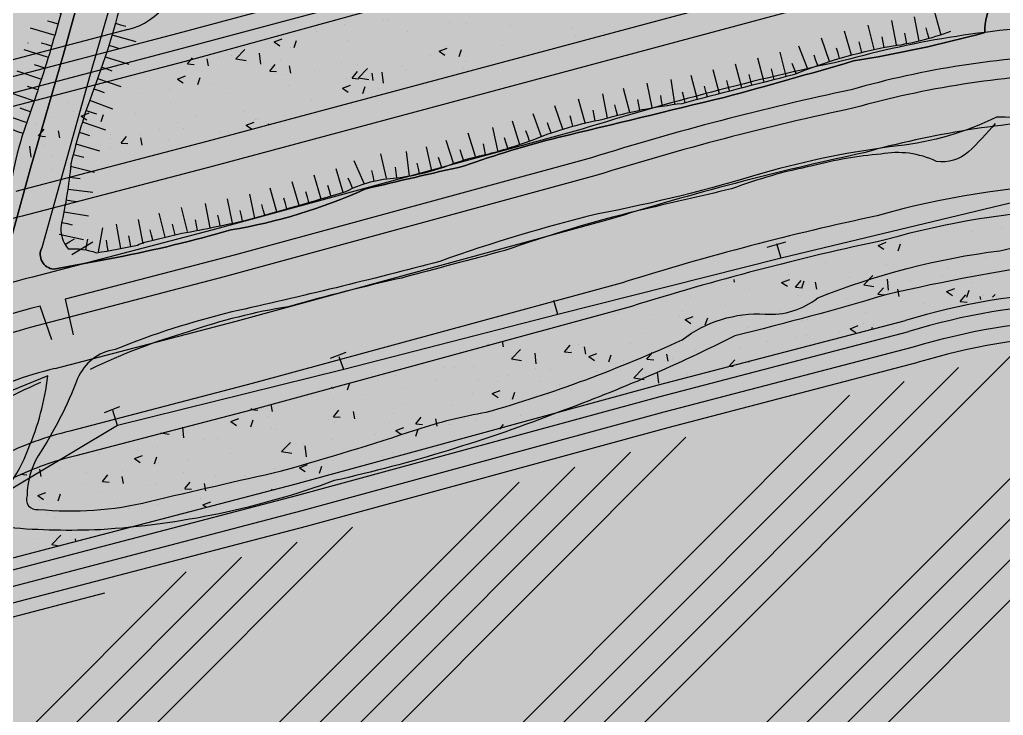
# Model space of a CAD drawing. Header units: millimetres. Extents: x 709 to 3952, y 378 to 2394.
# Drawn here: x 1347.4 to 1561.6, y 581.9 to 733.3 of the extents above; entities that cross this region are included whole.
import ezdxf

# ---------------------------------------------------------------- set-up
doc = ezdxf.new("R2010")
doc.units = ezdxf.units.MM
doc.layers.add('BAS', color=252, linetype='Continuous')
doc.layers.add('TR', color=9, linetype='Continuous')

# ---------------------------------------------------------------- blocks, each defined once
blk = doc.blocks.new('*X132')
at = {"color": 0}
for p, q in [((409955.93, 4017780.32), (409955.93, 4017780.32)), ((409959.12, 4017779.43), (409959.12, 4017779.43)), ((409949.66, 4017775.64), (409949.72, 4017775.7))]:
    blk.add_line(p, q, dxfattribs=at)
blk = doc.blocks.new('*X139')
at = {"color": 0}
for p, q in [((410002.92, 4017546.81), (410164.19, 4017708.08)), ((410015.54, 4017532.92), (410190.81, 4017708.18)), ((410019.75, 4017528.28), (410198.97, 4017707.51)), ((409998.71, 4017551.44), (410152.33, 4017705.06)), ((410023.95, 4017523.65), (410206.85, 4017706.55)), ((410028.16, 4017519.02), (410214.33, 4017705.19)), ((409994.51, 4017556.08), (410140.46, 4017702.03)), ((409990.3, 4017560.71), (410128.6, 4017699.01)), ((409977.68, 4017574.6), (410092.96, 4017689.88)), ((409973.47, 4017579.24), (410080.86, 4017686.62)), ((409969.27, 4017583.87), (410068.76, 4017683.36)), ((409965.06, 4017588.5), (410056.66, 4017680.1)), ((409952.44, 4017602.4), (410020.36, 4017670.32)), ((409948.23, 4017607.03), (410008.26, 4017667.05)), ((409944.03, 4017611.66), (409996.16, 4017663.79)), ((409939.82, 4017616.29), (409984.1, 4017660.58))]:
    blk.add_line(p, q, dxfattribs=at)
blk = doc.blocks.new('*X135')
at = {"color": 0}
for p, q in [((410026.99, 4017780.69), (410026.99, 4017780.69)), ((410028.15, 4017780.66), (410028.15, 4017780.66)), ((410041.5, 4017780.09), (410041.5, 4017780.09)), ((410045.21, 4017779.92), (410045.21, 4017779.92)), ((410012.38, 4017778.75), (410012.38, 4017778.75)), ((410012.41, 4017778.19), (410012.41, 4017778.19)), ((410018.64, 4017779.58), (410018.64, 4017779.58)), ((410032.38, 4017778.16), (410032.38, 4017778.16)), ((410054.84, 4017779.53), (410054.84, 4017779.53)), ((410068.19, 4017778.97), (410068.19, 4017778.97)), ((410075.09, 4017778.02), (410075.09, 4017778.02)), ((409997.83, 4017775.68), (409997.83, 4017775.68)), ((410003.25, 4017775.88), (410005, 4017776.55)), ((410003.25, 4017775.88), (410004.49, 4017775.04)), ((410007.63, 4017774.71), (410008.14, 4017776.22)), ((410019.39, 4017776.29), (410019.39, 4017776.29)), ((410068.84, 4017777.19), (410068.84, 4017777.19)), ((409994.95, 4017772.2), (409996.9, 4017774.23)), ((410006.77, 4017774.69), (410006.77, 4017774.69)), ((410039.18, 4017773.88), (410040.93, 4017774.55)), ((410039.18, 4017773.88), (410040.42, 4017773.04)), ((410043.56, 4017772.71), (410044.07, 4017774.22)), ((410043.58, 4017773.87), (410043.58, 4017773.87)), ((410053.05, 4017775.11), (410053.05, 4017775.11)), ((409984.38, 4017771.13), (409985.49, 4017772.45)), ((409989, 4017770.66), (409988.71, 4017772.23)), ((409991.22, 4017772.44), (409991.22, 4017772.44)), ((409993.93, 4017772.93), (409993.93, 4017772.93)), ((409994.95, 4017772.2), (409997.18, 4017771.85)), ((410000.37, 4017771.06), (410000.09, 4017773.44)), ((410004.56, 4017771.87), (410004.56, 4017771.87)), ((410037.32, 4017773.04), (410037.32, 4017773.04)), ((410044.91, 4017771.6), (410044.91, 4017771.6)), ((410057.54, 4017773.2), (410057.54, 4017773.2)), ((409980.94, 4017771.05), (409980.94, 4017771.05)), ((409984.38, 4017771.13), (409985.87, 4017771)), ((410002.31, 4017769.56), (410003.52, 4017771)), ((410002.31, 4017769.56), (410003.81, 4017769.43)), ((410006.93, 4017769.1), (410006.65, 4017770.66)), ((410012.06, 4017769.72), (410012.06, 4017769.72)), ((410017.91, 4017771.31), (410017.91, 4017771.31)), ((410020.24, 4017767.99), (410021.45, 4017769.43)), ((410021.53, 4017770.96), (410021.53, 4017770.96)), ((410021.63, 4017768.06), (410023.58, 4017770.09)), ((410027.05, 4017766.93), (410026.77, 4017769.3)), ((410031.25, 4017770.74), (410031.25, 4017770.74)), ((410032.07, 4017769.84), (410032.07, 4017769.84)), ((410044.6, 4017770.18), (410044.6, 4017770.18)), ((409982.24, 4017767.82), (409983.99, 4017768.49)), ((409982.24, 4017767.82), (409983.49, 4017766.98)), ((409986.63, 4017766.65), (409987.13, 4017768.16)), ((410005.8, 4017768.89), (410005.8, 4017768.89)), ((410019.09, 4017767.97), (410019.09, 4017767.97)), ((410020.24, 4017767.99), (410021.74, 4017767.86)), ((410021.63, 4017768.06), (410023.86, 4017767.72)), ((410024.87, 4017767.53), (410024.58, 4017769.09)), ((410040.54, 4017768.27), (410040.54, 4017768.27)), ((409980.55, 4017765.57), (409980.55, 4017765.57)), ((409990.02, 4017766.82), (409990.02, 4017766.82)), ((410006.46, 4017766.37), (410006.46, 4017766.37)), ((410018.17, 4017765.82), (410019.92, 4017766.49)), ((410018.17, 4017765.81), (410019.41, 4017764.98)), ((410022.56, 4017764.65), (410023.06, 4017766.16)), ((410025.96, 4017765.77), (410025.96, 4017765.77)), ((409974.29, 4017764.74), (409974.29, 4017764.74)), ((409993.63, 4017764.61), (409993.63, 4017764.61)), ((410011.38, 4017763.27), (410011.38, 4017763.27)), ((409949.03, 4017761.42), (409949.03, 4017761.42)), ((409958.5, 4017762.67), (409958.5, 4017762.67)), ((409959.66, 4017760.79), (409959.66, 4017760.79)), ((409968.01, 4017761.13), (409968.01, 4017761.13)), ((409980.64, 4017762.73), (409980.64, 4017762.73)), ((409996.8, 4017760.77), (409996.8, 4017760.77)), ((409955.18, 4017759.37), (409955.18, 4017759.37)), ((409961.24, 4017759.75), (409962.99, 4017760.43)), ((409961.24, 4017759.75), (409962.48, 4017758.91)), ((409965.62, 4017758.59), (409966.13, 4017760.1)), ((409973, 4017760.23), (409973, 4017760.23)), ((409986.35, 4017759.66), (409986.35, 4017759.66)), ((409999.23, 4017759.03), (409999.23, 4017759.03)), ((409999.69, 4017759.1), (409999.69, 4017759.1)), ((410005.49, 4017759.86), (410005.49, 4017759.86)), ((409951.58, 4017757.99), (409951.58, 4017757.99)), ((409951.98, 4017755.46), (409953.19, 4017756.9)), ((409956.61, 4017755), (409956.32, 4017756.56)), ((409964.93, 4017757.43), (409964.93, 4017757.43)), ((409978.27, 4017756.87), (409978.27, 4017756.87)), ((409982.22, 4017758.26), (409982.22, 4017758.26)), ((409983.44, 4017756.95), (409983.44, 4017756.95)), ((409997.16, 4017757.75), (409998.91, 4017758.42)), ((409997.17, 4017757.75), (409998.31, 4017756.98)), ((410002.01, 4017757.96), (410002.06, 4017758.1)), ((409951.99, 4017755.46), (409953.48, 4017755.33)), ((409967.64, 4017755.76), (409967.64, 4017755.76)), ((409967.71, 4017754.88), (409967.71, 4017754.88)), ((409969.92, 4017753.89), (409971.12, 4017755.33)), ((409973.97, 4017755.71), (409973.97, 4017755.71)), ((409974.54, 4017753.43), (409974.25, 4017755)), ((409980.34, 4017754.41), (409980.34, 4017754.41)), ((409991.62, 4017756.3), (409991.62, 4017756.3)), ((409993.32, 4017756.28), (409993.32, 4017756.28)), ((409950.32, 4017750.85), (409950.04, 4017753.22)), ((409951.92, 4017752.81), (409951.92, 4017752.81)), ((409953.06, 4017753.26), (409953.06, 4017753.26)), ((409967.71, 4017752.81), (409967.71, 4017752.81)), ((409969.92, 4017753.89), (409971.41, 4017753.76)), ((409954.87, 4017751.05), (409954.87, 4017751.05)), ((409954.68, 4017748.08), (409954.68, 4017748.08)), ((409959.05, 4017747.77), (409959.05, 4017747.77))]:
    blk.add_line(p, q, dxfattribs=at)
blk = doc.blocks.new('*X134')
at = {"color": 0}
for p, q in [((410158.43, 4017737.37), (410158.43, 4017737.37)), ((410161.7, 4017735.45), (410161.7, 4017735.45)), ((410155.44, 4017734.63), (410155.44, 4017734.63)), ((410134.79, 4017731.61), (410136.55, 4017732.29)), ((410134.8, 4017731.61), (410136.04, 4017730.77)), ((410139.18, 4017730.45), (410139.69, 4017731.96)), ((410139.65, 4017732.55), (410139.65, 4017732.55)), ((410158.13, 4017729.05), (410158.13, 4017729.05)), ((410123.31, 4017727.98), (410123.31, 4017727.98)), ((410136.65, 4017727.41), (410136.65, 4017727.41)), ((410145.29, 4017727.29), (410145.29, 4017727.29)), ((410150, 4017726.85), (410150, 4017726.85)), ((410113.79, 4017723.55), (410115.54, 4017724.22)), ((410115.23, 4017725.18), (410115.23, 4017725.18)), ((410128.58, 4017724.62), (410128.58, 4017724.62)), ((410131.67, 4017723.02), (410133.62, 4017725.05)), ((410132.31, 4017725.42), (410132.31, 4017725.42)), ((410137.09, 4017721.88), (410136.81, 4017724.26)), ((410148.86, 4017724.77), (410148.86, 4017724.77)), ((410155.12, 4017725.59), (410155.12, 4017725.59)), ((410157.03, 4017724.98), (410157.03, 4017724.98)), ((410103.53, 4017723.64), (410103.43, 4017724.19)), ((410106.84, 4017722.05), (410106.84, 4017722.05)), ((410113.79, 4017723.55), (410115.03, 4017722.71)), ((410116.84, 4017722.54), (410118.04, 4017723.98)), ((410116.84, 4017722.54), (410118.33, 4017722.41)), ((410118.18, 4017722.38), (410118.68, 4017723.89)), ((410119.68, 4017723.81), (410119.68, 4017723.81)), ((410121.46, 4017722.07), (410121.17, 4017723.64)), ((410131.67, 4017723.02), (410133.9, 4017722.67)), ((410133.07, 4017722.69), (410133.07, 4017722.69)), ((410134.77, 4017720.97), (410135.97, 4017722.41)), ((410139.39, 4017720.5), (410139.1, 4017722.07)), ((410141.92, 4017724.05), (410141.92, 4017724.05)), ((410142.45, 4017722.48), (410142.45, 4017722.48)), ((410149.72, 4017721.55), (410151.47, 4017722.22)), ((410155.27, 4017723.49), (410155.27, 4017723.49)), ((410093.86, 4017720.18), (410093.86, 4017720.18)), ((410117.34, 4017720.62), (410117.34, 4017720.62)), ((410123.6, 4017721.44), (410123.6, 4017721.44)), ((410127.87, 4017719.98), (410127.87, 4017719.98)), ((410134.77, 4017720.97), (410136.26, 4017720.84)), ((410149.72, 4017721.55), (410150.96, 4017720.71)), ((410152.7, 4017719.4), (410153.9, 4017720.84)), ((410154.1, 4017720.38), (410154.61, 4017721.89)), ((410157.15, 4017719.87), (410157.03, 4017720.5)), ((410157.82, 4017720.73), (410157.82, 4017720.73)), ((410159.73, 4017720.32), (410160.3, 4017720.91)), ((410101.56, 4017718.54), (410101.56, 4017718.54)), ((410144.99, 4017718.97), (410144.99, 4017718.97)), ((410152.7, 4017719.4), (410154.2, 4017719.27)), ((410078.3, 4017716.96), (410078.3, 4017716.96)), ((410085.83, 4017716.47), (410085.83, 4017716.47)), ((410091.64, 4017716.4), (410091.64, 4017716.4)), ((410092.09, 4017717.29), (410092.09, 4017717.29)), ((410092.78, 4017715.49), (410094.53, 4017716.16)), ((410097.17, 4017714.32), (410097.68, 4017715.83)), ((410104.99, 4017715.83), (410104.99, 4017715.83)), ((410113.29, 4017717.47), (410113.29, 4017717.47)), ((410132, 4017717.09), (410132, 4017717.09)), ((410070.04, 4017714.39), (410070.04, 4017714.39)), ((410092.78, 4017715.49), (410094.03, 4017714.65)), ((410098.71, 4017714.97), (410098.71, 4017714.97)), ((410106.54, 4017713.73), (410106.54, 4017713.73)), ((410118.33, 4017715.27), (410118.33, 4017715.27)), ((410119.37, 4017715.49), (410119.37, 4017715.49)), ((410128.71, 4017713.49), (410130.46, 4017714.16)), ((410128.71, 4017713.48), (410129.96, 4017712.65)), ((410131.68, 4017714.7), (410131.68, 4017714.7)), ((410133.43, 4017713.3), (410133.6, 4017713.83)), ((410133.86, 4017714.49), (410133.86, 4017714.49)), ((410084.13, 4017712.47), (410084.13, 4017712.47)), ((410093.55, 4017711.86), (410093.55, 4017711.86)), ((410117.03, 4017711.58), (410117.03, 4017711.58)), ((410119.28, 4017711.98), (410119.28, 4017711.98)), ((410126.49, 4017712.83), (410126.49, 4017712.83)), ((410049.71, 4017709.91), (410050.08, 4017709.88)), ((410053.2, 4017709.54), (410052.97, 4017710.79)), ((410066.51, 4017708.44), (410067.72, 4017709.88)), ((410069.55, 4017709.96), (410069.55, 4017709.96)), ((410071.13, 4017707.97), (410070.85, 4017709.54)), ((410080.93, 4017710.26), (410080.93, 4017710.26)), ((410104.7, 4017709.48), (410104.7, 4017709.48)), ((410110.77, 4017710.76), (410110.77, 4017710.76)), ((410054.94, 4017706.94), (410056.89, 4017708.97)), ((410054.97, 4017707.46), (410054.97, 4017707.46)), ((410060.36, 4017705.81), (410060.08, 4017708.18)), ((410066.51, 4017708.44), (410068.01, 4017708.31)), ((410068.09, 4017708.5), (410068.09, 4017708.5)), ((410071.78, 4017707.42), (410073.53, 4017708.1)), ((410071.78, 4017707.42), (410073.02, 4017706.58)), ((410076.16, 4017706.26), (410076.67, 4017707.77)), ((410084.44, 4017706.87), (410085.65, 4017708.31)), ((410085.51, 4017707.43), (410085.51, 4017707.43)), ((410089.07, 4017706.41), (410088.78, 4017707.97)), ((410094.98, 4017708.68), (410094.98, 4017708.68)), ((410040.39, 4017704.96), (410040.39, 4017704.96)), ((410042.48, 4017705.02), (410042.48, 4017705.02)), ((410046.74, 4017705.31), (410046.74, 4017705.31)), ((410054.94, 4017706.94), (410057.17, 4017706.6)), ((410055.11, 4017706.62), (410055.11, 4017706.62)), ((410079.25, 4017706.61), (410079.25, 4017706.61)), ((410084.44, 4017706.87), (410085.94, 4017706.74)), ((410090.12, 4017706.98), (410090.12, 4017706.98)), ((410102.37, 4017705.3), (410103.58, 4017706.74)), ((410102.38, 4017705.3), (410103.24, 4017705.23)), ((410106.75, 4017706.17), (410106.71, 4017706.4)), ((410025.32, 4017703.08), (410025.32, 4017703.08)), ((410029.64, 4017703.26), (410029.64, 4017703.26)), ((410054, 4017703.28), (410054, 4017703.28)), ((410060.08, 4017704.75), (410060.08, 4017704.75)), ((410063.46, 4017704.53), (410063.46, 4017704.53)), ((410073.43, 4017704.19), (410073.43, 4017704.19)), ((410075.54, 4017704.48), (410075.54, 4017704.48)), ((410081.62, 4017702.8), (410083.85, 4017702.46)), ((410081.63, 4017702.8), (410083.57, 4017704.83)), ((410087.04, 4017701.67), (410086.76, 4017704.04)), ((410086.77, 4017703.62), (410086.77, 4017703.62)), ((410093.25, 4017703.54), (410093.25, 4017703.54)), ((410015.71, 4017700.78), (410016.09, 4017700.52)), ((410019.23, 4017700.2), (410019.74, 4017701.71)), ((410025.81, 4017702.46), (410025.81, 4017702.46)), ((410038.66, 4017702.52), (410038.66, 4017702.52)), ((410047.74, 4017702.46), (410047.74, 4017702.46)), ((410052.01, 4017701.95), (410052.01, 4017701.95)), ((410060.96, 4017701.97), (410060.96, 4017701.97)), ((410065.35, 4017701.39), (410065.35, 4017701.39)), ((410078.7, 4017700.83), (410078.7, 4017700.83)), ((410080.62, 4017701.94), (410080.62, 4017701.94)), ((410022.48, 4017699.13), (410022.48, 4017699.13)), ((410031.95, 4017700.38), (410031.95, 4017700.38)), ((410046.38, 4017699.47), (410046.38, 4017699.47)), ((410050.77, 4017699.36), (410052.52, 4017700.03)), ((410050.77, 4017699.36), (410052.02, 4017698.52)), ((410055.16, 4017698.19), (410055.67, 4017699.7)), ((410067.79, 4017700.17), (410067.79, 4017700.17)), ((410002.88, 4017695.44), (410002.59, 4017697.01)), ((410016.22, 4017698.31), (410016.22, 4017698.31)), ((410031.8, 4017696.97), (410031.8, 4017696.97)), ((410042.17, 4017696.7), (410042.17, 4017696.7)), ((410054.8, 4017698.3), (410054.8, 4017698.3)), ((409998.25, 4017695.91), (409998.44, 4017696.14)), ((409998.26, 4017695.91), (409999.75, 4017695.78)), ((410000.43, 4017696.23), (410000.43, 4017696.23)), ((410001.73, 4017694.3), (410001.73, 4017694.3)), ((410016.19, 4017694.34), (410017.39, 4017695.78)), ((410016.19, 4017694.34), (410017.68, 4017694.21)), ((410017.22, 4017694.47), (410017.22, 4017694.47)), ((410020.81, 4017693.88), (410020.52, 4017695.44)), ((410029.34, 4017694.94), (410029.34, 4017694.94)), ((410034.12, 4017692.77), (410035.32, 4017694.21)), ((410056.89, 4017694.67), (410056.89, 4017694.67)), ((409983.63, 4017689.73), (409983.36, 4017692.08)), ((409993.84, 4017693.3), (409995.59, 4017693.97)), ((409993.84, 4017693.3), (409995.08, 4017692.46)), ((409998.22, 4017692.13), (409998.73, 4017693.64)), ((410015.07, 4017693.73), (410015.07, 4017693.73)), ((410016.35, 4017693.07), (410016.35, 4017693.07)), ((410028.42, 4017693.17), (410028.42, 4017693.17)), ((410034.12, 4017692.77), (410035.61, 4017692.64)), ((410038.74, 4017692.31), (410038.45, 4017693.87)), ((410041.16, 4017692.6), (410041.16, 4017692.6)), ((410041.76, 4017692.61), (410041.76, 4017692.61)), ((410047.42, 4017693.42), (410047.42, 4017693.42)), ((410052.4, 4017691.62), (410053.25, 4017692.64)), ((409978.59, 4017690.8), (409980.44, 4017690.52)), ((410002.64, 4017691.96), (410002.64, 4017691.96)), ((410003.73, 4017691.46), (410003.73, 4017691.46)), ((410025.37, 4017690.52), (410025.37, 4017690.52)), ((410029.77, 4017691.3), (410031.52, 4017691.97)), ((410029.77, 4017691.3), (410031.01, 4017690.46)), ((410034.15, 4017690.13), (410034.66, 4017691.64)), ((409977.9, 4017687.83), (409977.9, 4017687.83)), ((409988.06, 4017689.46), (409988.06, 4017689.46)), ((409990.89, 4017689.7), (409990.89, 4017689.7)), ((410004.9, 4017686.73), (410006.84, 4017688.75)), ((410009.64, 4017688.45), (410009.64, 4017688.45)), ((410010.31, 4017685.59), (410010.04, 4017687.97)), ((410015.9, 4017689.27), (410015.9, 4017689.27)), ((409965.28, 4017686.23), (409965.28, 4017686.23)), ((409972.83, 4017685.24), (409974.58, 4017685.91)), ((409973.48, 4017686.96), (409973.48, 4017686.96)), ((409993.86, 4017686.37), (409993.86, 4017686.37)), ((410004.9, 4017686.73), (410007.12, 4017686.38)), ((410026.77, 4017685.72), (410026.77, 4017685.72)), ((410029.03, 4017686.62), (410029.03, 4017686.62)), ((409958.9, 4017684.45), (409958.9, 4017684.45)), ((409972.83, 4017685.24), (409974.08, 4017684.4)), ((409977.22, 4017684.07), (409977.73, 4017685.58)), ((409978.13, 4017684.3), (409978.13, 4017684.3)), ((409984.39, 4017685.12), (409984.39, 4017685.12)), ((410008.76, 4017683.23), (410010.51, 4017683.91)), ((410013.15, 4017682.07), (410013.65, 4017683.58)), ((410016.05, 4017684.74), (410016.05, 4017684.74)), ((409947.93, 4017681.81), (409947.97, 4017681.86)), ((409947.93, 4017681.81), (409949.42, 4017681.68)), ((409952.55, 4017681.35), (409952.26, 4017682.91)), ((409956.82, 4017683.21), (409956.82, 4017683.21)), ((409962.34, 4017682.22), (409962.34, 4017682.22)), ((409965.86, 4017680.24), (409967.06, 4017681.68)), ((409970.17, 4017682.65), (409970.17, 4017682.65)), ((409983.51, 4017682.09), (409983.51, 4017682.09)), ((409990.59, 4017681.38), (409990.59, 4017681.38)), ((409996.86, 4017681.52), (409996.86, 4017681.52)), ((410003.42, 4017683.14), (410003.42, 4017683.14)), ((410008.76, 4017683.23), (410010.01, 4017682.39)), ((410012.19, 4017683.21), (410012.19, 4017683.21)), ((409948.75, 4017680.42), (409948.75, 4017680.42)), ((409952.87, 4017680.98), (409952.87, 4017680.98)), ((409962.09, 4017679.86), (409962.09, 4017679.86)), ((409965.86, 4017680.24), (409967.36, 4017680.11)), ((409970.48, 4017679.78), (409970.19, 4017681.34)), ((409975.44, 4017679.29), (409975.44, 4017679.29)), ((409977.6, 4017679.51), (409977.6, 4017679.51)), ((409983.79, 4017678.68), (409985, 4017680.11)), ((409988.41, 4017678.21), (409988.13, 4017679.78)), ((409997.61, 4017680.71), (409997.61, 4017680.71)), ((410010.2, 4017680.96), (410010.2, 4017680.96)), ((409951.83, 4017677.17), (409953.58, 4017677.85)), ((409951.83, 4017677.17), (409953.07, 4017676.33)), ((409956.21, 4017676.01), (409956.72, 4017677.52)), ((409964.97, 4017677.91), (409964.97, 4017677.91)), ((409983.03, 4017678.21), (409983.03, 4017678.21)), ((409983.79, 4017678.67), (409985.29, 4017678.54)), ((409988.78, 4017678.73), (409988.78, 4017678.73)), ((410002.79, 4017678.38), (410002.93, 4017678.54)), ((410003.07, 4017678.59), (410003.07, 4017678.59)), ((409952.14, 4017676.15), (409952.14, 4017676.15)), ((409968.45, 4017675.71), (409968.45, 4017675.71)), ((409977.81, 4017675.26), (409977.81, 4017675.26)), ((409987.28, 4017676.51), (409987.28, 4017676.51)), ((409987.76, 4017675.17), (409989.51, 4017675.84)), ((409987.76, 4017675.17), (409988.53, 4017674.65)), ((409953.87, 4017673.2), (409953.87, 4017673.2)), ((409971.55, 4017674.44), (409971.55, 4017674.44)), ((409955.76, 4017672.36), (409955.76, 4017672.36)), ((409951.85, 4017670.51), (409951.85, 4017670.51)), ((409954.85, 4017666.51), (409956.8, 4017668.54)), ((409964.67, 4017669.58), (409964.67, 4017669.58)), ((409965.19, 4017669.94), (409965.19, 4017669.94)), ((409951.83, 4017667.82), (409951.83, 4017667.82)), ((409954.85, 4017666.51), (409956.43, 4017666.26)), ((409960.05, 4017667.21), (409959.99, 4017667.75))]:
    blk.add_line(p, q, dxfattribs=at)
blk = doc.blocks.new('TRL')
at = {"layer": 'TR'}
for p, q in [((2.69, 5.43), (2.69, 0.05)), ((0, 1.18), (0, 2.36)), ((0, 0), (0, 1.18))]:
    blk.add_line(p, q, dxfattribs=at)
blk = doc.blocks.new('TRR')
at = {"layer": 'TR'}
for p, q in [((0, 0), (0, -1.18)), ((-2.5, -5.62), (-2.5, -0.24)), ((0, -1.18), (0, -2.36))]:
    blk.add_line(p, q, dxfattribs=at)

msp = doc.modelspace()

# ---------------------------------------------------------------- hatches: boundary and pattern name
at = {"layer": 'BAS', "true_color": 0xc7c8ca, "transparency": 33554513}
h = msp.add_hatch(color=9, dxfattribs=at)
h.dxf.hatch_style = 1
h.paths.add_polyline_path([(735.07, 2394.13), (735.07, 400.97), (3218.5, 400.97), (3218.5, 2394.13)])
h.paths.add_polyline_path([(1826.32, 1353.24), (2408.56, 1353.24), (2408.56, 918.34), (1826.32, 918.34)], flags=16)

# ---------------------------------------------------------------- linework, layer by layer
at = {"layer": 'BAS'}
for p, q in [((1514.57, 762.31, -15), (1382.76, 727, -15)), ((1474.66, 749.32, -15), (1383.43, 724.21, -15)), ((1520.78, 742.31, -15), (1388.15, 706.77, -15)), ((1522.2, 737, -15), (1389.54, 701.45, -15)), ((1370.93, 731.14, -15), (1339.3, 722.86, -15)), ((1382.76, 727, -15), (1341.1, 716.1, -15)), ((1383.43, 724.21, -15), (1341.9, 713.35, -15)), ((1363.07, 722.67, -15), (1352.17, 683.67, -15)), ((1469.89, 709.48, -15), (1389.21, 687.5, -15)), ((1388.15, 706.77, -15), (1346.5, 695.88, -15)), ((1389.54, 701.45, -15), (1347.9, 690.56, -15)), ((1475.47, 689.73, -15), (1394.45, 667.66, -15)), ((1389.21, 687.5, -15), (1350.14, 677.29, -15)), ((1479.15, 676.22, -15), (1397.99, 654.11, -15)), ((1480.59, 670.91, -15), (1399.38, 648.79, -15)), ((1394.45, 667.66, -15), (1355.03, 657.36, -15)), ((1486.17, 653.76, -15), (1540.28, 667.84, -15)), ((1486.82, 651.34, -15), (1541.01, 665.45, -15)), ((1488.62, 644.58, -15), (1543.06, 658.76, -15)), ((1397.99, 654.11, -15), (1358.29, 643.75, -15)), ((1407.31, 632.26, -15), (1486.17, 653.76, -15)), ((1407.96, 629.85, -15), (1486.82, 651.34, -15)), ((1399.38, 648.79, -15), (1359.57, 638.4, -15)), ((1409.8, 623.09, -15), (1488.62, 644.58, -15)), ((1311.89, 607.32, -15), (1407.31, 632.26, -15)), ((1306.3, 603.28, -15), (1407.96, 629.85, -15)), ((1267.13, 585.81, -15), (1409.8, 623.09, -15)), ((1365.86, 608.51, -15), (1274.8, 584.71, -15))]:
    msp.add_line(p, q, dxfattribs=at)
at = {"layer": 'BAS', "elevation": -15}
for points in [[(975.5, 952.45, 0.027781), (1007.38, 923.06, 0.033899), (1089.58, 862.87, 0.006573), (1200.75, 783.57), (1231.29, 763.41), (1281.52, 729.7), (1317.78, 704.84), (1345.73, 686.5), (1349.69, 700.98), (1356.93, 725.79), (1365.12, 755.62), (1372.27, 780.23), (1382.49, 817), (1391.25, 847.4), (1398.55, 876.16), (1403.42, 900.26), (1406.82, 924.25), (1408.12, 951.88, -0.000057), (1408.22, 952.57)], [(1407.02, 952.62), (1406.9, 951.88, 0.017681), (1406.05, 927.25, -0.018178), (1402.32, 901.81, -0.018361), (1397.16, 877.73, -0.015154), (1391.85, 858.08, 0.050182), (1387.74, 843.16, -0.013082), (1383.06, 825.32, -0.003508), (1378.09, 808.37, -0.050775), (1371.03, 783.88, -0.020072), (1361.62, 755.03, 0.075417), (1357.71, 739.57, -0.010439), (1352.86, 722.77, -0.006554), (1348.36, 709.26, 0.047603), (1345.74, 699.02, -0.651464), (1335.91, 696.3, 0.011793), (1323.15, 706.71, 0.053704), (1314.04, 712.5, -0.058422), (1301.97, 717.65, -0.007471), (1288.11, 727.26, -8.984848)], [(1416.06, 952.5), (1415.96, 951.88), (1416.48, 929.46), (1410.54, 901.41), (1404.34, 873.54), (1395.69, 838.34), (1381.75, 787.02), (1371.5, 751.82), (1363.07, 722.67), (1352.17, 683.67, 0.527693), (1354.77, 679.03), (1368.43, 681.57, 0.022891), (1393.35, 687.55, 0.065116), (1422.54, 696.43, -0.003657), (1444.25, 701.48, -0.026307), (1464.54, 707.64, 0.000193), (1500.76, 716.39, 0.005999), (1528.92, 724.32, 0.027218), (1557.54, 730.52, -0.269272), (1564.21, 742.51, -0.116946)], [(1731.87, 949.5, -0.054967), (1718.33, 929.37, 0.066212), (1704.86, 907.6, 0.014115), (1694.03, 887.45, -0.13049), (1681.19, 870.03, -0.070848), (1666.95, 849.12, 0.04486), (1656.22, 833.15, 0.0415), (1640.19, 808.53, -0.018122), (1619.55, 774.4), (1618.54, 771.67, 0.134259), (1603.21, 764.56, -0.048721), (1590.64, 751.39, -0.07338), (1577.87, 747.4, 0.116946), (1564.21, 742.51, 0.269272), (1557.54, 730.52, -0.027218), (1528.92, 724.32, -0.005999), (1500.76, 716.39, -0.000193), (1464.54, 707.64, 0.026307), (1444.25, 701.48, 0.003657), (1422.54, 696.43, -0.065116), (1393.35, 687.55, -0.022891), (1368.43, 681.57), (1354.77, 679.03, -0.527693), (1352.17, 683.67, -1.264848)], [(1120.86, 565.31), (1128.01, 580.78, -0.137798), (1144.17, 599.7), (1191.07, 631.11), (1301.82, 704.26, -0.058701), (1340.2, 719.48), (1381.88, 730.38), (1513.66, 765.69, -0.141716), (1635.67, 769.73, -0.060966), (1709.21, 741.12), (1811.48, 686.21), (1999.51, 583.99)], [(1370.42, 741.43, -0.037511), (1363.42, 718.01, 0.032433), (1358.51, 701.83, -0.031625), (1356.39, 688.59, 0.219318), (1357.96, 683.45, -0.098234), (1364.07, 682.59, 0.01072), (1373.04, 684.24, -0.069233), (1374.59, 684.86), (1381.77, 686.64, 0.008929), (1396.68, 689.65, 0.005228), (1418.39, 695.92, -0.105158), (1429.49, 698.88, 0.058579), (1441.43, 701.84, -0.04101), (1449.57, 704.12, 0.022021), (1459.55, 707.31, -0.052514), (1474.43, 711.63, -0.042265), (1491.62, 715.09, -0.002757), (1516.18, 721.45, -0.050699), (1536.73, 727.49, 0.061663), (1550.15, 730.83, 0.234758)], [(1999.16, 527.33, 0.00481), (1788.35, 642.03, 0.007088), (1685.65, 697.18, 0.051905), (1626.36, 720.84, 0.0423), (1577.11, 725.58, 0.063379), (1528.47, 718.05, 0.02361), (1471.89, 703.26), (1394.38, 682.11), (1357.29, 672.5), (1359.02, 664.74, 0.001303)], [(1590.1, 711.91, -0.008848), (1560.11, 712.11, -0.08666), (1538.64, 705.84, 0.038006), (1509.18, 699.93, -0.027476), (1473.37, 691.06, 0.025792), (1438.86, 680.7, -0.009751), (1393.54, 669.7, 0.037747), (1368.15, 661.5, 0.267066), (1359.98, 655.19, -0.053071), (1351.38, 638.39, 0.130681), (1348.97, 629.73, 0.599625), (1351.37, 626.75, 0.085423), (1375.57, 628.45, -0.003413), (1404.4, 635.1, 0.01127), (1433.89, 644.13, -0.040239), (1448.98, 647.89, 0.038411), (1491.66, 663.67, -0.179922), (1509.68, 669.23, 0.188086), (1521.15, 672.75, -0.065315), (1560.85, 683.02, -0.13386), (1600.37, 681.55, 0.007836)], [(1559.81, 710.69, -0.019661), (1554.02, 704.52, -0.218143), (1547.01, 702.45, 0.159167), (1534.87, 704.06, 0.043192), (1519.99, 701.47, 0.043179), (1502.38, 696.47, 0.001339), (1481.92, 691.71, 0.024959), (1452.99, 683.06, 0.00049), (1430.54, 677.09, 0.012262), (1405.86, 670.85, 0.042375), (1384.27, 665.44, 0.042637), (1362.71, 657.2, 9.555663)], [(1575.04, 680.69, 0.022686), (1535.96, 673.42, -0.012618), (1503.09, 664.52, -0.029994), (1465.07, 648.02, -0.037643), (1415.86, 632.99, -0.072765), (1364.93, 622.32, -0.033078), (1345.1, 622.75, 0.25778), (1332.83, 613.74, 0.100632), (1317.61, 595.94, 0.072523), (1307.16, 570.21, -0.027258), (1295.71, 543.77, -0.036233), (1278.79, 516.74, 0.032306), (1262.52, 487.42, 0.015018), (1250.38, 458.99, -0.047874), (1244.24, 440.56, -0.00816), (1228.7, 420.74, 0.170967), (1221.52, 403.23, 0.002241), (1221.55, 400.97, 0.002241)], [(1354.36, 663.63), (1351.83, 670.99, 0.075062), (1324, 659.74, 0.020955), (1269.1, 625.02, -0.008387), (1200.42, 578.69), (1165.21, 553.94), (1079.14, 495.02, -0.056922), (1038.12, 474.87, -0.068477), (1004.24, 465.49, -0.092263), (985.2, 463.5), (980.21, 463.17)], [(1301.59, 598.43), (1408.88, 626.47), (1487.72, 647.96), (1542.04, 662.1, -0.065817), (1577.61, 668.06, -0.038084), (1613.4, 664.73, -0.049288), (1659.11, 646.17), (1850.9, 543.18, -0.003417), (1999.51, 461.28, -0.003349)], [(1249.34, 578.82, -0.092929), (1273.49, 595.78, 0.012397), (1298.74, 613.03, -0.083617), (1326.09, 618.91, 0.163964), (1338.48, 625.25, 0.142295), (1349.21, 639.82, 0.071781), (1353.5, 655.79, 0.037327), (1303.69, 631.94, -0.008478), (1256.25, 600.66, 0.012344), (1223.8, 577.15, 0.007533)], [(1351.9, 654.37, -0.000716), (1333.01, 645.6, -0.047159), (1316.43, 637.12, 0.028904), (1296.44, 626.1, -0.026017), (1274.31, 611.18, -0.059972), (1259.57, 601.58, 0.018062), (1245.91, 592.51, -0.095376), (1234.32, 583.46, 0.024389), (1218.81, 571.37, -0.019778), (1201.15, 559.38, 3.700475)]]:
    msp.add_lwpolyline(points, format="xyb", dxfattribs=at)
for points in [[(1408.12, 951.88), (1406.82, 924.25), (1403.42, 900.26), (1398.55, 876.16), (1391.25, 847.4), (1382.49, 817), (1372.27, 780.23), (1365.12, 755.62), (1356.93, 725.79), (1349.69, 700.98), (1345.73, 686.5)], [(1415.96, 951.88), (1416.48, 929.46), (1410.54, 901.41), (1404.34, 873.54), (1395.69, 838.34), (1381.75, 787.02), (1371.5, 751.82), (1363.07, 722.67)], [(2000.59, 492.15), (1954.13, 516.82), (1902.77, 544.57), (1853.69, 570.77), (1803.66, 597.57), (1750.19, 625.44), (1689.65, 658.13), (1632.32, 689.06), (1575.8, 696.42), (1513.23, 681.4), (1464.56, 669.13), (1417.93, 657.18), (1368.64, 644.97), (1311.48, 610.82), (1269.33, 586.81), (1221.32, 557.82), (1200.37, 543.65)], [(1510.11, 683.78), (1514.24, 684.99)], [(1513.23, 681.4), (1512.22, 684.55)], [(1464.56, 669.13), (1463.7, 672.16)], [(1418.41, 660.86), (1414.97, 659.56)], [(1417.93, 657.18), (1416.93, 659.94)], [(1369.11, 649.09), (1365.73, 647.76)], [(1368.64, 644.97), (1367.63, 648.23)]]:
    msp.add_lwpolyline(points, dxfattribs=at)
at = {"layer": 'BAS', "elevation": -15, "flags": 128}
msp.add_lwpolyline([(1999.51, 521.98, 0.004862), (1786.36, 638.56, 0.007084), (1682.45, 694.34, 0.050499), (1625.45, 716.94, 0.04223), (1576.95, 721.58, 0.059018), (1529.09, 714.1, 0.02348), (1472.84, 699.38), (1391.92, 677.33), (1352.7, 667.09, 0.058531), (1331.55, 659.32), (1298.23, 638.22, 0.006461), (1283.69, 628.77, 0.001865), (1198.59, 571.11, 0.003467), (1115.95, 516.26, -0.026826), (1065.6, 483.73), (1053.15, 478.16), (1038.18, 471.38), (1022.67, 466.21), (1012.63, 464.22)], format="xyb", dxfattribs=at)
at = {"layer": 'BAS'}
for centre, radius, start, end in [((1367.01, 746.13, -15), 15.5, 284.6604, 0), ((1584.6, 515.81, -15), 216.43, 92.1293, 105.5497), ((1657.6, 108.19, -15), 629.91, 102.00545, 107.33763), ((1584.94, 513.1, -15), 198.64, 92.2667, 105.7067), ((1658.53, 104.36, -15), 613.33, 101.98556, 107.36586), ((1585.43, 509.21, -15), 188.54, 92.4775, 105.8064), ((1584.94, 513.1, -15), 179.14, 92.4258, 105.9057), ((1385.59, 548.97, -15), 146.52, 104.9065, 117.847), ((1659.83, 98.97, -15), 604.87, 102.00045, 107.38075), ((1660.32, 96.94, -15), 601.45, 101.94437, 107.38688), ((1376.87, 569.21, -15), 111.34, 103.8915, 117.2311), ((1582.37, 530.53, -15), 143.61, 91.9183, 107.0424), ((1582.37, 530.53, -15), 141.11, 91.9434, 107.0424), ((1582.37, 530.53, -15), 134.11, 92.0183, 107.0424), ((1375.19, 573.2, -15), 86.55, 103.4678, 116.5585), ((1375.19, 573.2, -15), 72.55, 103.4678, 116.0239), ((1375.19, 573.2, -15), 67.05, 103.4678, 115.7694)]:
    msp.add_arc(centre, radius, start, end, dxfattribs=at)

# ---------------------------------------------------------------- block references
for name in ['*X135', '*X132', '*X134', '*X139']:
    msp.add_blockref(name, (-408600.49, -4017047.43, -15), dxfattribs=at)
for name, p, rotation in [('TRR', (1355.72, 732.35, -15), 254.0501672990844), ('TRL', (1545.41, 729.24, -15), 15.94808911736989), ('TRL', (1535.62, 727.27, -15), 11.17698654349127), ('TRL', (1540.55, 728.08, -15), 10.85922480375285), ('TRR', (1354.32, 727.55, -15), 253.3661874331362), ('TRL', (1368.21, 732.52, -15), 254.4304925080981), ('TRL', (1525.91, 724.87, -15), 16.587811328122), ('TRL', (1530.74, 726.19, -15), 13.88240034052121), ('TRL', (1521.16, 723.33, -15), 19.29322524335058), ('TRR', (1352.86, 722.77, -15), 252.6822082957439), ('TRL', (1366.79, 727.73, -15), 252.674351544864), ('TRL', (1511.65, 720.3, -15), 14.31710117734369), ('TRL', (1516.48, 721.57, -15), 21.99863823628801), ('TRL', (1506.8, 719.06, -15), 14.44162695471001), ('TRR', (1351.32, 718.01, -15), 251.8079773684632), ('TRL', (1365.23, 722.98, -15), 250.9182105705157), ('TRL', (1497.12, 716.54, -15), 14.69068317150526), ('TRL', (1501.96, 717.8, -15), 14.56615515738519), ('TRL', (1487.35, 714.51, -15), 8.901899243015732), ('TRL', (1492.29, 715.27, -15), 14.81520828511436), ('TRL', (1363.53, 718.28, -15), 249.1620701676443), ('TRL', (1477.56, 712.49, -15), 14.41528893462131), ('TRL', (1482.43, 713.62, -15), 11.65859442225618), ('TRR', (1349.74, 713.27, -15), 251.2803077506304), ('TRL', (1467.85, 710.14, -15), 15.40633254975338), ('TRL', (1472.71, 711.31, -15), 11.53296753202958), ('TRL', (1361.84, 713.57, -15), 251.4546381966611), ('TRL', (1463.08, 708.65, -15), 19.27970036405866), ('TRR', (1348.11, 708.54, -15), 250.9695800867545), ('TRL', (1453.65, 705.31, -15), 17.28790859184233), ('TRL', (1458.39, 706.9, -15), 19.69498706331373), ('TRL', (1448.84, 703.97, -15), 11.7706486999599), ('TRL', (1360.34, 708.8, -15), 253.6507071879088), ('TRL', (1439.27, 701.08, -15), 18.13148168617347), ('TRL', (1444, 702.72, -15), 17.32273813172116), ('TRL', (1434.46, 699.75, -15), 12.69219957340786), ('TRL', (1359.03, 703.97, -15), 255.8467744394275), ('TRL', (1419.85, 696.62, -15), 23.55970361206823), ('TRL', (1424.59, 698.19, -15), 13.19035076538756), ('TRL', (1429.53, 698.89, -15), 7.252918078569918), ('TRL', (1415.15, 694.96, -15), 16.53641629097993), ('TRL', (1358.2, 699.05, -15), 263.0116831622648), ('TRL', (1410.35, 693.55, -15), 16.27128810755129), ('TRL', (1400.74, 690.79, -15), 15.74102988639754), ('TRL', (1405.55, 692.16, -15), 16.00615893351729), ('TRL', (1357.48, 694.11, -15), 260.3116242615396), ('TRL', (1391.02, 688.44, -15), 11.67423074546854), ('TRL', (1395.91, 689.48, -15), 12.34692259258062), ('TRL', (1381.21, 686.5, -15), 13.86734439048371), ('TRL', (1386.12, 687.46, -15), 11.00154206056351), ('TRL', (1371.57, 683.94, -15), 11.27296659153317), ('TRL', (1376.36, 685.3, -15), 13.86734439048371), ('TRL', (1356.52, 689.2, -15), 257.6115659558561), ('TRL', (1361.77, 683.2, -15), 349.3036315668455), ('TRL', (1366.65, 683.02, -15), 9.925985303400163), ('TRL', (1357.26, 684.39, -15), 301.3214380590242)]:
    msp.add_blockref(name, p, dxfattribs=dict(at, rotation=rotation))

doc.saveas('drawing.dxf')
